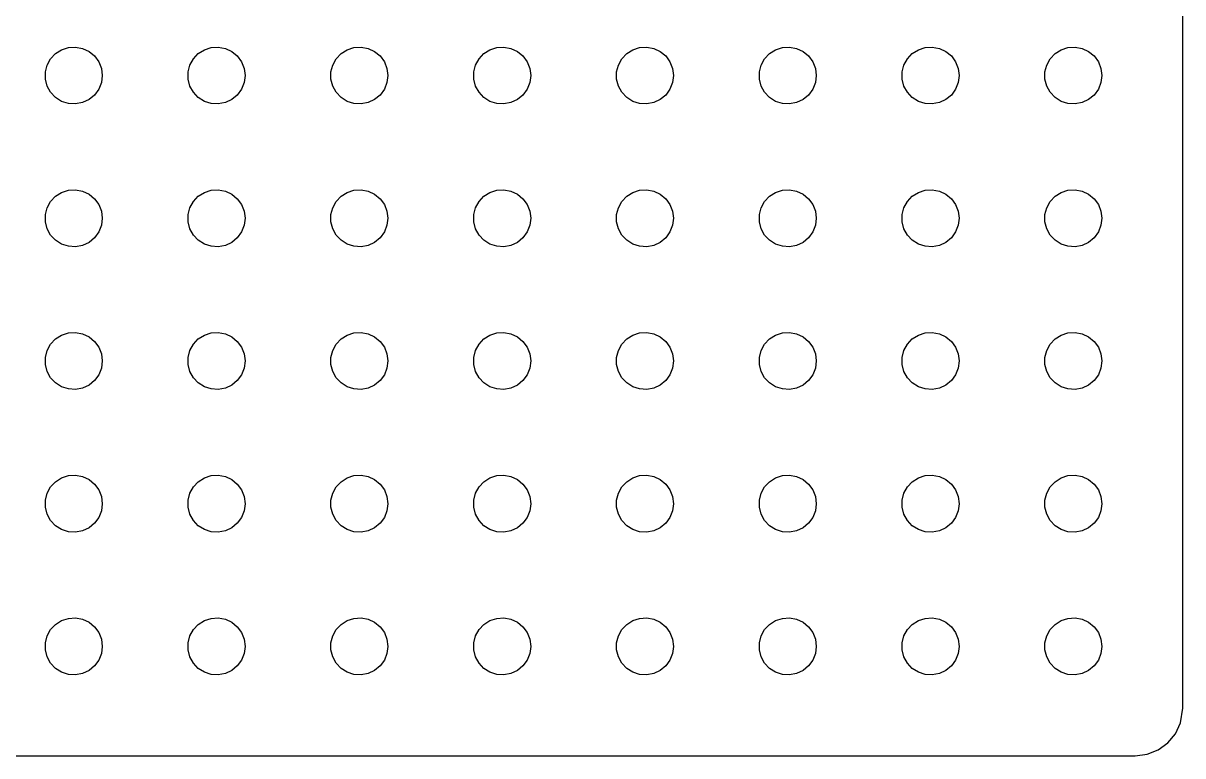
# Model space of a CAD drawing. Header units: metres. Extents: x -21 to 951, y -154 to 154.
# Drawn here: x 394.7 to 516.5, y -154 to -77 of the extents above; entities that cross this region are included whole.
import ezdxf

# ---------------------------------------------------------------- set-up
doc = ezdxf.new("R2010")
doc.units = ezdxf.units.M

msp = doc.modelspace()

# ---------------------------------------------------------------- linework, layer by layer
for p, q in [((516.5, -149), (516.5, 149)), ((397.573, -80.7366), (398.088, -80.1885)), ((398.088, -80.1885), (398.723, -79.7855)), ((398.723, -79.7855), (399.438, -79.5531)), ((399.438, -79.5531), (400.188, -79.5059)), ((400.188, -79.5059), (400.927, -79.6468)), ((400.927, -79.6468), (401.607, -79.967)), ((401.607, -79.967), (402.187, -80.4464)), ((412.573, -80.7366), (413.088, -80.1885)), ((413.088, -80.1885), (413.723, -79.7855)), ((413.723, -79.7855), (414.438, -79.5531)), ((414.438, -79.5531), (415.188, -79.5059)), ((415.188, -79.5059), (415.927, -79.6468)), ((415.927, -79.6468), (416.607, -79.967)), ((416.607, -79.967), (417.187, -80.4464)), ((427.573, -80.7366), (428.088, -80.1885)), ((428.088, -80.1885), (428.723, -79.7855)), ((428.723, -79.7855), (429.438, -79.5531)), ((429.438, -79.5531), (430.188, -79.5059)), ((430.188, -79.5059), (430.927, -79.6468)), ((430.927, -79.6468), (431.607, -79.967)), ((431.607, -79.967), (432.187, -80.4464)), ((442.573, -80.7366), (443.088, -80.1885)), ((443.088, -80.1885), (443.723, -79.7855)), ((443.723, -79.7855), (444.438, -79.5531)), ((444.438, -79.5531), (445.188, -79.5059)), ((445.188, -79.5059), (445.927, -79.6468)), ((445.927, -79.6468), (446.607, -79.967)), ((446.607, -79.967), (447.187, -80.4464)), ((457.573, -80.7366), (458.088, -80.1885)), ((458.088, -80.1885), (458.723, -79.7855)), ((458.723, -79.7855), (459.438, -79.5531)), ((459.438, -79.5531), (460.188, -79.5059)), ((460.188, -79.5059), (460.927, -79.6468)), ((460.927, -79.6468), (461.607, -79.967)), ((461.607, -79.967), (462.187, -80.4464)), ((472.573, -80.7366), (473.088, -80.1885)), ((473.088, -80.1885), (473.723, -79.7855)), ((473.723, -79.7855), (474.438, -79.5531)), ((474.438, -79.5531), (475.188, -79.5059)), ((475.188, -79.5059), (475.927, -79.6468)), ((475.927, -79.6468), (476.607, -79.967)), ((476.607, -79.967), (477.187, -80.4464)), ((487.573, -80.7366), (488.088, -80.1885)), ((488.088, -80.1885), (488.723, -79.7855)), ((488.723, -79.7855), (489.438, -79.5531)), ((489.438, -79.5531), (490.188, -79.5059)), ((490.188, -79.5059), (490.927, -79.6468)), ((490.927, -79.6468), (491.607, -79.967)), ((491.607, -79.967), (492.187, -80.4464)), ((502.573, -80.7366), (503.088, -80.1885)), ((503.088, -80.1885), (503.723, -79.7855)), ((503.723, -79.7855), (504.438, -79.5531)), ((504.438, -79.5531), (505.188, -79.5059)), ((505.188, -79.5059), (505.927, -79.6468)), ((505.927, -79.6468), (506.607, -79.967)), ((506.607, -79.967), (507.187, -80.4464)), ((397.024, -82.124), (397.211, -81.3956)), ((397.211, -81.3956), (397.573, -80.7366)), ((402.187, -80.4464), (402.629, -81.0547)), ((402.629, -81.0547), (402.906, -81.7539)), ((412.024, -82.124), (412.211, -81.3956)), ((412.211, -81.3956), (412.573, -80.7366)), ((417.187, -80.4464), (417.629, -81.0547)), ((417.629, -81.0547), (417.906, -81.7539)), ((427.024, -82.124), (427.211, -81.3956)), ((427.211, -81.3956), (427.573, -80.7366)), ((432.187, -80.4464), (432.629, -81.0547)), ((432.629, -81.0547), (432.906, -81.7539)), ((442.024, -82.124), (442.211, -81.3956)), ((442.211, -81.3956), (442.573, -80.7366)), ((447.187, -80.4464), (447.629, -81.0547)), ((447.629, -81.0547), (447.906, -81.7539)), ((457.024, -82.124), (457.211, -81.3956)), ((457.211, -81.3956), (457.573, -80.7366)), ((462.187, -80.4464), (462.629, -81.0547)), ((462.629, -81.0547), (462.906, -81.7539)), ((472.024, -82.124), (472.211, -81.3956)), ((472.211, -81.3956), (472.573, -80.7366)), ((477.187, -80.4464), (477.629, -81.0547)), ((477.629, -81.0547), (477.906, -81.7539)), ((487.024, -82.124), (487.211, -81.3956)), ((487.211, -81.3956), (487.573, -80.7366)), ((492.187, -80.4464), (492.629, -81.0547)), ((492.629, -81.0547), (492.906, -81.7539)), ((502.024, -82.124), (502.211, -81.3956)), ((502.211, -81.3956), (502.573, -80.7366)), ((507.187, -80.4464), (507.629, -81.0547)), ((507.629, -81.0547), (507.906, -81.7539)), ((397.024, -82.876), (397.024, -82.124)), ((402.906, -81.7539), (403, -82.5)), ((403, -82.5), (402.906, -83.2461)), ((412.024, -82.876), (412.024, -82.124)), ((417.906, -81.7539), (418, -82.5)), ((418, -82.5), (417.906, -83.2461)), ((427.024, -82.876), (427.024, -82.124)), ((432.906, -81.7539), (433, -82.5)), ((433, -82.5), (432.906, -83.2461)), ((442.024, -82.876), (442.024, -82.124)), ((447.906, -81.7539), (448, -82.5)), ((448, -82.5), (447.906, -83.2461)), ((457.024, -82.876), (457.024, -82.124)), ((462.906, -81.7539), (463, -82.5)), ((463, -82.5), (462.906, -83.2461)), ((472.024, -82.876), (472.024, -82.124)), ((477.906, -81.7539), (478, -82.5)), ((478, -82.5), (477.906, -83.2461)), ((487.024, -82.876), (487.024, -82.124)), ((492.906, -81.7539), (493, -82.5)), ((493, -82.5), (492.906, -83.2461)), ((502.024, -82.876), (502.024, -82.124)), ((507.906, -81.7539), (508, -82.5)), ((508, -82.5), (507.906, -83.2461)), ((397.211, -83.6044), (397.024, -82.876)), ((397.573, -84.2634), (397.211, -83.6044)), ((402.629, -83.9453), (402.187, -84.5536)), ((402.906, -83.2461), (402.629, -83.9453)), ((412.211, -83.6044), (412.024, -82.876)), ((412.573, -84.2634), (412.211, -83.6044)), ((417.629, -83.9453), (417.187, -84.5536)), ((417.906, -83.2461), (417.629, -83.9453)), ((427.211, -83.6044), (427.024, -82.876)), ((427.573, -84.2634), (427.211, -83.6044)), ((432.629, -83.9453), (432.187, -84.5536)), ((432.906, -83.2461), (432.629, -83.9453)), ((442.211, -83.6044), (442.024, -82.876)), ((442.573, -84.2634), (442.211, -83.6044)), ((447.629, -83.9453), (447.187, -84.5536)), ((447.906, -83.2461), (447.629, -83.9453)), ((457.211, -83.6044), (457.024, -82.876)), ((457.573, -84.2634), (457.211, -83.6044)), ((462.629, -83.9453), (462.187, -84.5536)), ((462.906, -83.2461), (462.629, -83.9453)), ((472.211, -83.6044), (472.024, -82.876)), ((472.573, -84.2634), (472.211, -83.6044)), ((477.629, -83.9453), (477.187, -84.5536)), ((477.906, -83.2461), (477.629, -83.9453)), ((487.211, -83.6044), (487.024, -82.876)), ((487.573, -84.2634), (487.211, -83.6044)), ((492.629, -83.9453), (492.187, -84.5536)), ((492.906, -83.2461), (492.629, -83.9453)), ((502.211, -83.6044), (502.024, -82.876)), ((502.573, -84.2634), (502.211, -83.6044)), ((507.629, -83.9453), (507.187, -84.5536)), ((507.906, -83.2461), (507.629, -83.9453)), ((398.088, -84.8115), (397.573, -84.2634)), ((398.723, -85.2145), (398.088, -84.8115)), ((399.438, -85.4469), (398.723, -85.2145)), ((401.607, -85.033), (400.927, -85.3532)), ((402.187, -84.5536), (401.607, -85.033)), ((413.088, -84.8115), (412.573, -84.2634)), ((413.723, -85.2145), (413.088, -84.8115)), ((414.438, -85.4469), (413.723, -85.2145)), ((416.607, -85.033), (415.927, -85.3532)), ((417.187, -84.5536), (416.607, -85.033)), ((428.088, -84.8115), (427.573, -84.2634)), ((428.723, -85.2145), (428.088, -84.8115)), ((429.438, -85.4469), (428.723, -85.2145)), ((431.607, -85.033), (430.927, -85.3532)), ((432.187, -84.5536), (431.607, -85.033)), ((443.088, -84.8115), (442.573, -84.2634)), ((443.723, -85.2145), (443.088, -84.8115)), ((444.438, -85.4469), (443.723, -85.2145)), ((446.607, -85.033), (445.927, -85.3532)), ((447.187, -84.5536), (446.607, -85.033)), ((458.088, -84.8115), (457.573, -84.2634)), ((458.723, -85.2145), (458.088, -84.8115)), ((459.438, -85.4469), (458.723, -85.2145)), ((461.607, -85.033), (460.927, -85.3532)), ((462.187, -84.5536), (461.607, -85.033)), ((473.088, -84.8115), (472.573, -84.2634)), ((473.723, -85.2145), (473.088, -84.8115)), ((474.438, -85.4469), (473.723, -85.2145)), ((476.607, -85.033), (475.927, -85.3532)), ((477.187, -84.5536), (476.607, -85.033)), ((488.088, -84.8115), (487.573, -84.2634)), ((488.723, -85.2145), (488.088, -84.8115)), ((489.438, -85.4469), (488.723, -85.2145)), ((491.607, -85.033), (490.927, -85.3532)), ((492.187, -84.5536), (491.607, -85.033)), ((503.088, -84.8115), (502.573, -84.2634)), ((503.723, -85.2145), (503.088, -84.8115)), ((504.438, -85.4469), (503.723, -85.2145)), ((506.607, -85.033), (505.927, -85.3532)), ((507.187, -84.5536), (506.607, -85.033)), ((400.188, -85.4941), (399.438, -85.4469)), ((400.927, -85.3532), (400.188, -85.4941)), ((415.188, -85.4941), (414.438, -85.4469)), ((415.927, -85.3532), (415.188, -85.4941)), ((430.188, -85.4941), (429.438, -85.4469)), ((430.927, -85.3532), (430.188, -85.4941)), ((445.188, -85.4941), (444.438, -85.4469)), ((445.927, -85.3532), (445.188, -85.4941)), ((460.188, -85.4941), (459.438, -85.4469)), ((460.927, -85.3532), (460.188, -85.4941)), ((475.188, -85.4941), (474.438, -85.4469)), ((475.927, -85.3532), (475.188, -85.4941)), ((490.188, -85.4941), (489.438, -85.4469)), ((490.927, -85.3532), (490.188, -85.4941)), ((505.188, -85.4941), (504.438, -85.4469)), ((505.927, -85.3532), (505.188, -85.4941)), ((398.088, -95.1885), (398.723, -94.7855)), ((398.723, -94.7855), (399.438, -94.5531)), ((399.438, -94.5531), (400.188, -94.5059)), ((400.188, -94.5059), (400.927, -94.6468)), ((400.927, -94.6468), (401.607, -94.967)), ((401.607, -94.967), (402.187, -95.4464)), ((413.088, -95.1885), (413.723, -94.7855)), ((413.723, -94.7855), (414.438, -94.5531)), ((414.438, -94.5531), (415.188, -94.5059)), ((415.188, -94.5059), (415.927, -94.6468)), ((415.927, -94.6468), (416.607, -94.967)), ((416.607, -94.967), (417.187, -95.4464)), ((428.088, -95.1885), (428.723, -94.7855)), ((428.723, -94.7855), (429.438, -94.5531)), ((429.438, -94.5531), (430.188, -94.5059)), ((430.188, -94.5059), (430.927, -94.6468)), ((430.927, -94.6468), (431.607, -94.967)), ((431.607, -94.967), (432.187, -95.4464)), ((443.088, -95.1885), (443.723, -94.7855)), ((443.723, -94.7855), (444.438, -94.5531)), ((444.438, -94.5531), (445.188, -94.5059)), ((445.188, -94.5059), (445.927, -94.6468)), ((445.927, -94.6468), (446.607, -94.967)), ((446.607, -94.967), (447.187, -95.4464)), ((458.088, -95.1885), (458.723, -94.7855)), ((458.723, -94.7855), (459.438, -94.5531)), ((459.438, -94.5531), (460.188, -94.5059)), ((460.188, -94.5059), (460.927, -94.6468)), ((460.927, -94.6468), (461.607, -94.967)), ((461.607, -94.967), (462.187, -95.4464)), ((473.088, -95.1885), (473.723, -94.7855)), ((473.723, -94.7855), (474.438, -94.5531)), ((474.438, -94.5531), (475.188, -94.5059)), ((475.188, -94.5059), (475.927, -94.6468)), ((475.927, -94.6468), (476.607, -94.967)), ((476.607, -94.967), (477.187, -95.4464)), ((488.088, -95.1885), (488.723, -94.7855)), ((488.723, -94.7855), (489.438, -94.5531)), ((489.438, -94.5531), (490.188, -94.5059)), ((490.188, -94.5059), (490.927, -94.6468)), ((490.927, -94.6468), (491.607, -94.967)), ((491.607, -94.967), (492.187, -95.4464)), ((503.088, -95.1885), (503.723, -94.7855)), ((503.723, -94.7855), (504.438, -94.5531)), ((504.438, -94.5531), (505.188, -94.5059)), ((505.188, -94.5059), (505.927, -94.6468)), ((505.927, -94.6468), (506.607, -94.967)), ((506.607, -94.967), (507.187, -95.4464)), ((397.211, -96.3956), (397.573, -95.7366)), ((397.573, -95.7366), (398.088, -95.1885)), ((402.187, -95.4464), (402.629, -96.0547)), ((402.629, -96.0547), (402.906, -96.7539)), ((412.211, -96.3956), (412.573, -95.7366)), ((412.573, -95.7366), (413.088, -95.1885)), ((417.187, -95.4464), (417.629, -96.0547)), ((417.629, -96.0547), (417.906, -96.7539)), ((427.211, -96.3956), (427.573, -95.7366)), ((427.573, -95.7366), (428.088, -95.1885)), ((432.187, -95.4464), (432.629, -96.0547)), ((432.629, -96.0547), (432.906, -96.7539)), ((442.211, -96.3956), (442.573, -95.7366)), ((442.573, -95.7366), (443.088, -95.1885)), ((447.187, -95.4464), (447.629, -96.0547)), ((447.629, -96.0547), (447.906, -96.7539)), ((457.211, -96.3956), (457.573, -95.7366)), ((457.573, -95.7366), (458.088, -95.1885)), ((462.187, -95.4464), (462.629, -96.0547)), ((462.629, -96.0547), (462.906, -96.7539)), ((472.211, -96.3956), (472.573, -95.7366)), ((472.573, -95.7366), (473.088, -95.1885)), ((477.187, -95.4464), (477.629, -96.0547)), ((477.629, -96.0547), (477.906, -96.7539)), ((487.211, -96.3956), (487.573, -95.7366)), ((487.573, -95.7366), (488.088, -95.1885)), ((492.187, -95.4464), (492.629, -96.0547)), ((492.629, -96.0547), (492.906, -96.7539)), ((502.211, -96.3956), (502.573, -95.7366)), ((502.573, -95.7366), (503.088, -95.1885)), ((507.187, -95.4464), (507.629, -96.0547)), ((507.629, -96.0547), (507.906, -96.7539)), ((397.024, -97.124), (397.211, -96.3956)), ((397.024, -97.876), (397.024, -97.124)), ((402.906, -96.7539), (403, -97.5)), ((412.024, -97.124), (412.211, -96.3956)), ((412.024, -97.876), (412.024, -97.124)), ((417.906, -96.7539), (418, -97.5)), ((427.024, -97.124), (427.211, -96.3956)), ((427.024, -97.876), (427.024, -97.124)), ((432.906, -96.7539), (433, -97.5)), ((442.024, -97.124), (442.211, -96.3956)), ((442.024, -97.876), (442.024, -97.124)), ((447.906, -96.7539), (448, -97.5)), ((457.024, -97.124), (457.211, -96.3956)), ((457.024, -97.876), (457.024, -97.124)), ((462.906, -96.7539), (463, -97.5)), ((472.024, -97.124), (472.211, -96.3956)), ((472.024, -97.876), (472.024, -97.124)), ((477.906, -96.7539), (478, -97.5)), ((487.024, -97.124), (487.211, -96.3956)), ((487.024, -97.876), (487.024, -97.124)), ((492.906, -96.7539), (493, -97.5)), ((502.024, -97.124), (502.211, -96.3956)), ((502.024, -97.876), (502.024, -97.124)), ((507.906, -96.7539), (508, -97.5)), ((397.211, -98.6044), (397.024, -97.876)), ((397.573, -99.2634), (397.211, -98.6044)), ((402.906, -98.2461), (402.629, -98.9453)), ((403, -97.5), (402.906, -98.2461)), ((412.211, -98.6044), (412.024, -97.876)), ((412.573, -99.2634), (412.211, -98.6044)), ((417.906, -98.2461), (417.629, -98.9453)), ((418, -97.5), (417.906, -98.2461)), ((427.211, -98.6044), (427.024, -97.876)), ((427.573, -99.2634), (427.211, -98.6044)), ((432.906, -98.2461), (432.629, -98.9453)), ((433, -97.5), (432.906, -98.2461)), ((442.211, -98.6044), (442.024, -97.876)), ((442.573, -99.2634), (442.211, -98.6044)), ((447.906, -98.2461), (447.629, -98.9453)), ((448, -97.5), (447.906, -98.2461)), ((457.211, -98.6044), (457.024, -97.876)), ((457.573, -99.2634), (457.211, -98.6044)), ((462.906, -98.2461), (462.629, -98.9453)), ((463, -97.5), (462.906, -98.2461)), ((472.211, -98.6044), (472.024, -97.876)), ((472.573, -99.2634), (472.211, -98.6044)), ((477.906, -98.2461), (477.629, -98.9453)), ((478, -97.5), (477.906, -98.2461)), ((487.211, -98.6044), (487.024, -97.876)), ((487.573, -99.2634), (487.211, -98.6044)), ((492.906, -98.2461), (492.629, -98.9453)), ((493, -97.5), (492.906, -98.2461)), ((502.211, -98.6044), (502.024, -97.876)), ((502.573, -99.2634), (502.211, -98.6044)), ((507.906, -98.2461), (507.629, -98.9453)), ((508, -97.5), (507.906, -98.2461)), ((398.088, -99.8115), (397.573, -99.2634)), ((398.723, -100.214), (398.088, -99.8115)), ((402.187, -99.5536), (401.607, -100.033)), ((402.629, -98.9453), (402.187, -99.5536)), ((413.088, -99.8115), (412.573, -99.2634)), ((413.723, -100.214), (413.088, -99.8115)), ((417.187, -99.5536), (416.607, -100.033)), ((417.629, -98.9453), (417.187, -99.5536)), ((428.088, -99.8115), (427.573, -99.2634)), ((428.723, -100.214), (428.088, -99.8115)), ((432.187, -99.5536), (431.607, -100.033)), ((432.629, -98.9453), (432.187, -99.5536)), ((443.088, -99.8115), (442.573, -99.2634)), ((443.723, -100.214), (443.088, -99.8115)), ((447.187, -99.5536), (446.607, -100.033)), ((447.629, -98.9453), (447.187, -99.5536)), ((458.088, -99.8115), (457.573, -99.2634)), ((458.723, -100.214), (458.088, -99.8115)), ((462.187, -99.5536), (461.607, -100.033)), ((462.629, -98.9453), (462.187, -99.5536)), ((473.088, -99.8115), (472.573, -99.2634)), ((473.723, -100.214), (473.088, -99.8115)), ((477.187, -99.5536), (476.607, -100.033)), ((477.629, -98.9453), (477.187, -99.5536)), ((488.088, -99.8115), (487.573, -99.2634)), ((488.723, -100.214), (488.088, -99.8115)), ((492.187, -99.5536), (491.607, -100.033)), ((492.629, -98.9453), (492.187, -99.5536)), ((503.088, -99.8115), (502.573, -99.2634)), ((503.723, -100.214), (503.088, -99.8115)), ((507.187, -99.5536), (506.607, -100.033)), ((507.629, -98.9453), (507.187, -99.5536)), ((399.438, -100.447), (398.723, -100.214)), ((400.188, -100.494), (399.438, -100.447)), ((400.927, -100.353), (400.188, -100.494)), ((401.607, -100.033), (400.927, -100.353)), ((414.438, -100.447), (413.723, -100.214)), ((415.188, -100.494), (414.438, -100.447)), ((415.927, -100.353), (415.188, -100.494)), ((416.607, -100.033), (415.927, -100.353)), ((429.438, -100.447), (428.723, -100.214)), ((430.188, -100.494), (429.438, -100.447)), ((430.927, -100.353), (430.188, -100.494)), ((431.607, -100.033), (430.927, -100.353)), ((444.438, -100.447), (443.723, -100.214)), ((445.188, -100.494), (444.438, -100.447)), ((445.927, -100.353), (445.188, -100.494)), ((446.607, -100.033), (445.927, -100.353)), ((459.438, -100.447), (458.723, -100.214)), ((460.188, -100.494), (459.438, -100.447)), ((460.927, -100.353), (460.188, -100.494)), ((461.607, -100.033), (460.927, -100.353)), ((474.438, -100.447), (473.723, -100.214)), ((475.188, -100.494), (474.438, -100.447)), ((475.927, -100.353), (475.188, -100.494)), ((476.607, -100.033), (475.927, -100.353)), ((489.438, -100.447), (488.723, -100.214)), ((490.188, -100.494), (489.438, -100.447)), ((490.927, -100.353), (490.188, -100.494)), ((491.607, -100.033), (490.927, -100.353)), ((504.438, -100.447), (503.723, -100.214)), ((505.188, -100.494), (504.438, -100.447)), ((505.927, -100.353), (505.188, -100.494)), ((506.607, -100.033), (505.927, -100.353)), ((398.723, -109.786), (399.438, -109.553)), ((399.438, -109.553), (400.188, -109.506)), ((400.188, -109.506), (400.927, -109.647)), ((413.723, -109.786), (414.438, -109.553)), ((414.438, -109.553), (415.188, -109.506)), ((415.188, -109.506), (415.927, -109.647)), ((428.723, -109.786), (429.438, -109.553)), ((429.438, -109.553), (430.188, -109.506)), ((430.188, -109.506), (430.927, -109.647)), ((443.723, -109.786), (444.438, -109.553)), ((444.438, -109.553), (445.188, -109.506)), ((445.188, -109.506), (445.927, -109.647)), ((458.723, -109.786), (459.438, -109.553)), ((459.438, -109.553), (460.188, -109.506)), ((460.188, -109.506), (460.927, -109.647)), ((473.723, -109.786), (474.438, -109.553)), ((474.438, -109.553), (475.188, -109.506)), ((475.188, -109.506), (475.927, -109.647)), ((488.723, -109.786), (489.438, -109.553)), ((489.438, -109.553), (490.188, -109.506)), ((490.188, -109.506), (490.927, -109.647)), ((503.723, -109.786), (504.438, -109.553)), ((504.438, -109.553), (505.188, -109.506)), ((505.188, -109.506), (505.927, -109.647)), ((397.211, -111.396), (397.573, -110.737)), ((397.573, -110.737), (398.088, -110.188)), ((398.088, -110.188), (398.723, -109.786)), ((400.927, -109.647), (401.607, -109.967)), ((401.607, -109.967), (402.187, -110.446)), ((402.187, -110.446), (402.629, -111.055)), ((412.211, -111.396), (412.573, -110.737)), ((412.573, -110.737), (413.088, -110.188)), ((413.088, -110.188), (413.723, -109.786)), ((415.927, -109.647), (416.607, -109.967)), ((416.607, -109.967), (417.187, -110.446)), ((417.187, -110.446), (417.629, -111.055)), ((427.211, -111.396), (427.573, -110.737)), ((427.573, -110.737), (428.088, -110.188)), ((428.088, -110.188), (428.723, -109.786)), ((430.927, -109.647), (431.607, -109.967)), ((431.607, -109.967), (432.187, -110.446)), ((432.187, -110.446), (432.629, -111.055)), ((442.211, -111.396), (442.573, -110.737)), ((442.573, -110.737), (443.088, -110.188)), ((443.088, -110.188), (443.723, -109.786)), ((445.927, -109.647), (446.607, -109.967)), ((446.607, -109.967), (447.187, -110.446)), ((447.187, -110.446), (447.629, -111.055)), ((457.211, -111.396), (457.573, -110.737)), ((457.573, -110.737), (458.088, -110.188)), ((458.088, -110.188), (458.723, -109.786)), ((460.927, -109.647), (461.607, -109.967)), ((461.607, -109.967), (462.187, -110.446)), ((462.187, -110.446), (462.629, -111.055)), ((472.211, -111.396), (472.573, -110.737)), ((472.573, -110.737), (473.088, -110.188)), ((473.088, -110.188), (473.723, -109.786)), ((475.927, -109.647), (476.607, -109.967)), ((476.607, -109.967), (477.187, -110.446)), ((477.187, -110.446), (477.629, -111.055)), ((487.211, -111.396), (487.573, -110.737)), ((487.573, -110.737), (488.088, -110.188)), ((488.088, -110.188), (488.723, -109.786)), ((490.927, -109.647), (491.607, -109.967)), ((491.607, -109.967), (492.187, -110.446)), ((492.187, -110.446), (492.629, -111.055)), ((502.211, -111.396), (502.573, -110.737)), ((502.573, -110.737), (503.088, -110.188)), ((503.088, -110.188), (503.723, -109.786)), ((505.927, -109.647), (506.607, -109.967)), ((506.607, -109.967), (507.187, -110.446)), ((507.187, -110.446), (507.629, -111.055)), ((397.024, -112.124), (397.211, -111.396)), ((402.629, -111.055), (402.906, -111.754)), ((402.906, -111.754), (403, -112.5)), ((412.024, -112.124), (412.211, -111.396)), ((417.629, -111.055), (417.906, -111.754)), ((417.906, -111.754), (418, -112.5)), ((427.024, -112.124), (427.211, -111.396)), ((432.629, -111.055), (432.906, -111.754)), ((432.906, -111.754), (433, -112.5)), ((442.024, -112.124), (442.211, -111.396)), ((447.629, -111.055), (447.906, -111.754)), ((447.906, -111.754), (448, -112.5)), ((457.024, -112.124), (457.211, -111.396)), ((462.629, -111.055), (462.906, -111.754)), ((462.906, -111.754), (463, -112.5)), ((472.024, -112.124), (472.211, -111.396)), ((477.629, -111.055), (477.906, -111.754)), ((477.906, -111.754), (478, -112.5)), ((487.024, -112.124), (487.211, -111.396)), ((492.629, -111.055), (492.906, -111.754)), ((492.906, -111.754), (493, -112.5)), ((502.024, -112.124), (502.211, -111.396)), ((507.629, -111.055), (507.906, -111.754)), ((507.906, -111.754), (508, -112.5)), ((397.024, -112.876), (397.024, -112.124)), ((397.211, -113.604), (397.024, -112.876)), ((402.906, -113.246), (402.629, -113.945)), ((403, -112.5), (402.906, -113.246)), ((412.024, -112.876), (412.024, -112.124)), ((412.211, -113.604), (412.024, -112.876)), ((417.906, -113.246), (417.629, -113.945)), ((418, -112.5), (417.906, -113.246)), ((427.024, -112.876), (427.024, -112.124)), ((427.211, -113.604), (427.024, -112.876)), ((432.906, -113.246), (432.629, -113.945)), ((433, -112.5), (432.906, -113.246)), ((442.024, -112.876), (442.024, -112.124)), ((442.211, -113.604), (442.024, -112.876)), ((447.906, -113.246), (447.629, -113.945)), ((448, -112.5), (447.906, -113.246)), ((457.024, -112.876), (457.024, -112.124)), ((457.211, -113.604), (457.024, -112.876)), ((462.906, -113.246), (462.629, -113.945)), ((463, -112.5), (462.906, -113.246)), ((472.024, -112.876), (472.024, -112.124)), ((472.211, -113.604), (472.024, -112.876)), ((477.906, -113.246), (477.629, -113.945)), ((478, -112.5), (477.906, -113.246)), ((487.024, -112.876), (487.024, -112.124)), ((487.211, -113.604), (487.024, -112.876)), ((492.906, -113.246), (492.629, -113.945)), ((493, -112.5), (492.906, -113.246)), ((502.024, -112.876), (502.024, -112.124)), ((502.211, -113.604), (502.024, -112.876)), ((507.906, -113.246), (507.629, -113.945)), ((508, -112.5), (507.906, -113.246)), ((397.573, -114.263), (397.211, -113.604)), ((398.088, -114.812), (397.573, -114.263)), ((402.629, -113.945), (402.187, -114.554)), ((412.573, -114.263), (412.211, -113.604)), ((413.088, -114.812), (412.573, -114.263)), ((417.629, -113.945), (417.187, -114.554)), ((427.573, -114.263), (427.211, -113.604)), ((428.088, -114.812), (427.573, -114.263)), ((432.629, -113.945), (432.187, -114.554)), ((442.573, -114.263), (442.211, -113.604)), ((443.088, -114.812), (442.573, -114.263)), ((447.629, -113.945), (447.187, -114.554)), ((457.573, -114.263), (457.211, -113.604)), ((458.088, -114.812), (457.573, -114.263)), ((462.629, -113.945), (462.187, -114.554)), ((472.573, -114.263), (472.211, -113.604)), ((473.088, -114.812), (472.573, -114.263)), ((477.629, -113.945), (477.187, -114.554)), ((487.573, -114.263), (487.211, -113.604)), ((488.088, -114.812), (487.573, -114.263)), ((492.629, -113.945), (492.187, -114.554)), ((502.573, -114.263), (502.211, -113.604)), ((503.088, -114.812), (502.573, -114.263)), ((507.629, -113.945), (507.187, -114.554)), ((398.723, -115.214), (398.088, -114.812)), ((399.438, -115.447), (398.723, -115.214)), ((400.188, -115.494), (399.438, -115.447)), ((400.927, -115.353), (400.188, -115.494)), ((401.607, -115.033), (400.927, -115.353)), ((402.187, -114.554), (401.607, -115.033)), ((413.723, -115.214), (413.088, -114.812)), ((414.438, -115.447), (413.723, -115.214)), ((415.188, -115.494), (414.438, -115.447)), ((415.927, -115.353), (415.188, -115.494)), ((416.607, -115.033), (415.927, -115.353)), ((417.187, -114.554), (416.607, -115.033)), ((428.723, -115.214), (428.088, -114.812)), ((429.438, -115.447), (428.723, -115.214)), ((430.188, -115.494), (429.438, -115.447)), ((430.927, -115.353), (430.188, -115.494)), ((431.607, -115.033), (430.927, -115.353)), ((432.187, -114.554), (431.607, -115.033)), ((443.723, -115.214), (443.088, -114.812)), ((444.438, -115.447), (443.723, -115.214)), ((445.188, -115.494), (444.438, -115.447)), ((445.927, -115.353), (445.188, -115.494)), ((446.607, -115.033), (445.927, -115.353)), ((447.187, -114.554), (446.607, -115.033)), ((458.723, -115.214), (458.088, -114.812)), ((459.438, -115.447), (458.723, -115.214)), ((460.188, -115.494), (459.438, -115.447)), ((460.927, -115.353), (460.188, -115.494)), ((461.607, -115.033), (460.927, -115.353)), ((462.187, -114.554), (461.607, -115.033)), ((473.723, -115.214), (473.088, -114.812)), ((474.438, -115.447), (473.723, -115.214)), ((475.188, -115.494), (474.438, -115.447)), ((475.927, -115.353), (475.188, -115.494)), ((476.607, -115.033), (475.927, -115.353)), ((477.187, -114.554), (476.607, -115.033)), ((488.723, -115.214), (488.088, -114.812)), ((489.438, -115.447), (488.723, -115.214)), ((490.188, -115.494), (489.438, -115.447)), ((490.927, -115.353), (490.188, -115.494)), ((491.607, -115.033), (490.927, -115.353)), ((492.187, -114.554), (491.607, -115.033)), ((503.723, -115.214), (503.088, -114.812)), ((504.438, -115.447), (503.723, -115.214)), ((505.188, -115.494), (504.438, -115.447)), ((505.927, -115.353), (505.188, -115.494)), ((506.607, -115.033), (505.927, -115.353)), ((507.187, -114.554), (506.607, -115.033)), ((397.573, -125.737), (398.088, -125.188)), ((398.088, -125.188), (398.723, -124.786)), ((398.723, -124.786), (399.438, -124.553)), ((399.438, -124.553), (400.188, -124.506)), ((400.188, -124.506), (400.927, -124.647)), ((400.927, -124.647), (401.607, -124.967)), ((401.607, -124.967), (402.187, -125.446)), ((402.187, -125.446), (402.629, -126.055)), ((412.573, -125.737), (413.088, -125.188)), ((413.088, -125.188), (413.723, -124.786)), ((413.723, -124.786), (414.438, -124.553)), ((414.438, -124.553), (415.188, -124.506)), ((415.188, -124.506), (415.927, -124.647)), ((415.927, -124.647), (416.607, -124.967)), ((416.607, -124.967), (417.187, -125.446)), ((417.187, -125.446), (417.629, -126.055)), ((427.573, -125.737), (428.088, -125.188)), ((428.088, -125.188), (428.723, -124.786)), ((428.723, -124.786), (429.438, -124.553)), ((429.438, -124.553), (430.188, -124.506)), ((430.188, -124.506), (430.927, -124.647)), ((430.927, -124.647), (431.607, -124.967)), ((431.607, -124.967), (432.187, -125.446)), ((432.187, -125.446), (432.629, -126.055)), ((442.573, -125.737), (443.088, -125.188)), ((443.088, -125.188), (443.723, -124.786)), ((443.723, -124.786), (444.438, -124.553)), ((444.438, -124.553), (445.188, -124.506)), ((445.188, -124.506), (445.927, -124.647)), ((445.927, -124.647), (446.607, -124.967)), ((446.607, -124.967), (447.187, -125.446)), ((447.187, -125.446), (447.629, -126.055)), ((457.573, -125.737), (458.088, -125.188)), ((458.088, -125.188), (458.723, -124.786)), ((458.723, -124.786), (459.438, -124.553)), ((459.438, -124.553), (460.188, -124.506)), ((460.188, -124.506), (460.927, -124.647)), ((460.927, -124.647), (461.607, -124.967)), ((461.607, -124.967), (462.187, -125.446)), ((462.187, -125.446), (462.629, -126.055)), ((472.573, -125.737), (473.088, -125.188)), ((473.088, -125.188), (473.723, -124.786)), ((473.723, -124.786), (474.438, -124.553)), ((474.438, -124.553), (475.188, -124.506)), ((475.188, -124.506), (475.927, -124.647)), ((475.927, -124.647), (476.607, -124.967)), ((476.607, -124.967), (477.187, -125.446)), ((477.187, -125.446), (477.629, -126.055)), ((487.573, -125.737), (488.088, -125.188)), ((488.088, -125.188), (488.723, -124.786)), ((488.723, -124.786), (489.438, -124.553)), ((489.438, -124.553), (490.188, -124.506)), ((490.188, -124.506), (490.927, -124.647)), ((490.927, -124.647), (491.607, -124.967)), ((491.607, -124.967), (492.187, -125.446)), ((492.187, -125.446), (492.629, -126.055)), ((502.573, -125.737), (503.088, -125.188)), ((503.088, -125.188), (503.723, -124.786)), ((503.723, -124.786), (504.438, -124.553)), ((504.438, -124.553), (505.188, -124.506)), ((505.188, -124.506), (505.927, -124.647)), ((505.927, -124.647), (506.607, -124.967)), ((506.607, -124.967), (507.187, -125.446)), ((507.187, -125.446), (507.629, -126.055)), ((397.024, -127.124), (397.211, -126.396)), ((397.211, -126.396), (397.573, -125.737)), ((402.629, -126.055), (402.906, -126.754)), ((412.024, -127.124), (412.211, -126.396)), ((412.211, -126.396), (412.573, -125.737)), ((417.629, -126.055), (417.906, -126.754)), ((427.024, -127.124), (427.211, -126.396)), ((427.211, -126.396), (427.573, -125.737)), ((432.629, -126.055), (432.906, -126.754)), ((442.024, -127.124), (442.211, -126.396)), ((442.211, -126.396), (442.573, -125.737)), ((447.629, -126.055), (447.906, -126.754)), ((457.024, -127.124), (457.211, -126.396)), ((457.211, -126.396), (457.573, -125.737)), ((462.629, -126.055), (462.906, -126.754)), ((472.024, -127.124), (472.211, -126.396)), ((472.211, -126.396), (472.573, -125.737)), ((477.629, -126.055), (477.906, -126.754)), ((487.024, -127.124), (487.211, -126.396)), ((487.211, -126.396), (487.573, -125.737)), ((492.629, -126.055), (492.906, -126.754)), ((502.024, -127.124), (502.211, -126.396)), ((502.211, -126.396), (502.573, -125.737)), ((507.629, -126.055), (507.906, -126.754)), ((397.024, -127.876), (397.024, -127.124)), ((397.211, -128.604), (397.024, -127.876)), ((402.906, -126.754), (403, -127.5)), ((403, -127.5), (402.906, -128.246)), ((412.024, -127.876), (412.024, -127.124)), ((412.211, -128.604), (412.024, -127.876)), ((417.906, -126.754), (418, -127.5)), ((418, -127.5), (417.906, -128.246)), ((427.024, -127.876), (427.024, -127.124)), ((427.211, -128.604), (427.024, -127.876)), ((432.906, -126.754), (433, -127.5)), ((433, -127.5), (432.906, -128.246)), ((442.024, -127.876), (442.024, -127.124)), ((442.211, -128.604), (442.024, -127.876)), ((447.906, -126.754), (448, -127.5)), ((448, -127.5), (447.906, -128.246)), ((457.024, -127.876), (457.024, -127.124)), ((457.211, -128.604), (457.024, -127.876)), ((462.906, -126.754), (463, -127.5)), ((463, -127.5), (462.906, -128.246)), ((472.024, -127.876), (472.024, -127.124)), ((472.211, -128.604), (472.024, -127.876)), ((477.906, -126.754), (478, -127.5)), ((478, -127.5), (477.906, -128.246)), ((487.024, -127.876), (487.024, -127.124)), ((487.211, -128.604), (487.024, -127.876)), ((492.906, -126.754), (493, -127.5)), ((493, -127.5), (492.906, -128.246)), ((502.024, -127.876), (502.024, -127.124)), ((502.211, -128.604), (502.024, -127.876)), ((507.906, -126.754), (508, -127.5)), ((508, -127.5), (507.906, -128.246)), ((397.573, -129.263), (397.211, -128.604)), ((402.629, -128.945), (402.187, -129.554)), ((402.906, -128.246), (402.629, -128.945)), ((412.573, -129.263), (412.211, -128.604)), ((417.629, -128.945), (417.187, -129.554)), ((417.906, -128.246), (417.629, -128.945)), ((427.573, -129.263), (427.211, -128.604)), ((432.629, -128.945), (432.187, -129.554)), ((432.906, -128.246), (432.629, -128.945)), ((442.573, -129.263), (442.211, -128.604)), ((447.629, -128.945), (447.187, -129.554)), ((447.906, -128.246), (447.629, -128.945)), ((457.573, -129.263), (457.211, -128.604)), ((462.629, -128.945), (462.187, -129.554)), ((462.906, -128.246), (462.629, -128.945)), ((472.573, -129.263), (472.211, -128.604)), ((477.629, -128.945), (477.187, -129.554)), ((477.906, -128.246), (477.629, -128.945)), ((487.573, -129.263), (487.211, -128.604)), ((492.629, -128.945), (492.187, -129.554)), ((492.906, -128.246), (492.629, -128.945)), ((502.573, -129.263), (502.211, -128.604)), ((507.629, -128.945), (507.187, -129.554)), ((507.906, -128.246), (507.629, -128.945)), ((398.088, -129.812), (397.573, -129.263)), ((398.723, -130.214), (398.088, -129.812)), ((399.438, -130.447), (398.723, -130.214)), ((401.607, -130.033), (400.927, -130.353)), ((402.187, -129.554), (401.607, -130.033)), ((413.088, -129.812), (412.573, -129.263)), ((413.723, -130.214), (413.088, -129.812)), ((414.438, -130.447), (413.723, -130.214)), ((416.607, -130.033), (415.927, -130.353)), ((417.187, -129.554), (416.607, -130.033)), ((428.088, -129.812), (427.573, -129.263)), ((428.723, -130.214), (428.088, -129.812)), ((429.438, -130.447), (428.723, -130.214)), ((431.607, -130.033), (430.927, -130.353)), ((432.187, -129.554), (431.607, -130.033)), ((443.088, -129.812), (442.573, -129.263)), ((443.723, -130.214), (443.088, -129.812)), ((444.438, -130.447), (443.723, -130.214)), ((446.607, -130.033), (445.927, -130.353)), ((447.187, -129.554), (446.607, -130.033)), ((458.088, -129.812), (457.573, -129.263)), ((458.723, -130.214), (458.088, -129.812)), ((459.438, -130.447), (458.723, -130.214)), ((461.607, -130.033), (460.927, -130.353)), ((462.187, -129.554), (461.607, -130.033)), ((473.088, -129.812), (472.573, -129.263)), ((473.723, -130.214), (473.088, -129.812)), ((474.438, -130.447), (473.723, -130.214)), ((476.607, -130.033), (475.927, -130.353)), ((477.187, -129.554), (476.607, -130.033)), ((488.088, -129.812), (487.573, -129.263)), ((488.723, -130.214), (488.088, -129.812)), ((489.438, -130.447), (488.723, -130.214)), ((491.607, -130.033), (490.927, -130.353)), ((492.187, -129.554), (491.607, -130.033)), ((503.088, -129.812), (502.573, -129.263)), ((503.723, -130.214), (503.088, -129.812)), ((504.438, -130.447), (503.723, -130.214)), ((506.607, -130.033), (505.927, -130.353)), ((507.187, -129.554), (506.607, -130.033)), ((400.188, -130.494), (399.438, -130.447)), ((400.927, -130.353), (400.188, -130.494)), ((415.188, -130.494), (414.438, -130.447)), ((415.927, -130.353), (415.188, -130.494)), ((430.188, -130.494), (429.438, -130.447)), ((430.927, -130.353), (430.188, -130.494)), ((445.188, -130.494), (444.438, -130.447)), ((445.927, -130.353), (445.188, -130.494)), ((460.188, -130.494), (459.438, -130.447)), ((460.927, -130.353), (460.188, -130.494)), ((475.188, -130.494), (474.438, -130.447)), ((475.927, -130.353), (475.188, -130.494)), ((490.188, -130.494), (489.438, -130.447)), ((490.927, -130.353), (490.188, -130.494)), ((505.188, -130.494), (504.438, -130.447)), ((505.927, -130.353), (505.188, -130.494)), ((398.088, -140.188), (398.723, -139.786)), ((398.723, -139.786), (399.438, -139.553)), ((399.438, -139.553), (400.188, -139.506)), ((400.188, -139.506), (400.927, -139.647)), ((400.927, -139.647), (401.607, -139.967)), ((401.607, -139.967), (402.187, -140.446)), ((413.088, -140.188), (413.723, -139.786)), ((413.723, -139.786), (414.438, -139.553)), ((414.438, -139.553), (415.188, -139.506)), ((415.188, -139.506), (415.927, -139.647)), ((415.927, -139.647), (416.607, -139.967)), ((416.607, -139.967), (417.187, -140.446)), ((428.088, -140.188), (428.723, -139.786)), ((428.723, -139.786), (429.438, -139.553)), ((429.438, -139.553), (430.188, -139.506)), ((430.188, -139.506), (430.927, -139.647)), ((430.927, -139.647), (431.607, -139.967)), ((431.607, -139.967), (432.187, -140.446)), ((443.088, -140.188), (443.723, -139.786)), ((443.723, -139.786), (444.438, -139.553)), ((444.438, -139.553), (445.188, -139.506)), ((445.188, -139.506), (445.927, -139.647)), ((445.927, -139.647), (446.607, -139.967)), ((446.607, -139.967), (447.187, -140.446)), ((458.088, -140.188), (458.723, -139.786)), ((458.723, -139.786), (459.438, -139.553)), ((459.438, -139.553), (460.188, -139.506)), ((460.188, -139.506), (460.927, -139.647)), ((460.927, -139.647), (461.607, -139.967)), ((461.607, -139.967), (462.187, -140.446)), ((473.088, -140.188), (473.723, -139.786)), ((473.723, -139.786), (474.438, -139.553)), ((474.438, -139.553), (475.188, -139.506)), ((475.188, -139.506), (475.927, -139.647)), ((475.927, -139.647), (476.607, -139.967)), ((476.607, -139.967), (477.187, -140.446)), ((488.088, -140.188), (488.723, -139.786)), ((488.723, -139.786), (489.438, -139.553)), ((489.438, -139.553), (490.188, -139.506)), ((490.188, -139.506), (490.927, -139.647)), ((490.927, -139.647), (491.607, -139.967)), ((491.607, -139.967), (492.187, -140.446)), ((503.088, -140.188), (503.723, -139.786)), ((503.723, -139.786), (504.438, -139.553)), ((504.438, -139.553), (505.188, -139.506)), ((505.188, -139.506), (505.927, -139.647)), ((505.927, -139.647), (506.607, -139.967)), ((506.607, -139.967), (507.187, -140.446)), ((397.211, -141.396), (397.573, -140.737)), ((397.573, -140.737), (398.088, -140.188)), ((402.187, -140.446), (402.629, -141.055)), ((402.629, -141.055), (402.906, -141.754)), ((412.211, -141.396), (412.573, -140.737)), ((412.573, -140.737), (413.088, -140.188)), ((417.187, -140.446), (417.629, -141.055)), ((417.629, -141.055), (417.906, -141.754)), ((427.211, -141.396), (427.573, -140.737)), ((427.573, -140.737), (428.088, -140.188)), ((432.187, -140.446), (432.629, -141.055)), ((432.629, -141.055), (432.906, -141.754)), ((442.211, -141.396), (442.573, -140.737)), ((442.573, -140.737), (443.088, -140.188)), ((447.187, -140.446), (447.629, -141.055)), ((447.629, -141.055), (447.906, -141.754)), ((457.211, -141.396), (457.573, -140.737)), ((457.573, -140.737), (458.088, -140.188)), ((462.187, -140.446), (462.629, -141.055)), ((462.629, -141.055), (462.906, -141.754)), ((472.211, -141.396), (472.573, -140.737)), ((472.573, -140.737), (473.088, -140.188)), ((477.187, -140.446), (477.629, -141.055)), ((477.629, -141.055), (477.906, -141.754)), ((487.211, -141.396), (487.573, -140.737)), ((487.573, -140.737), (488.088, -140.188)), ((492.187, -140.446), (492.629, -141.055)), ((492.629, -141.055), (492.906, -141.754)), ((502.211, -141.396), (502.573, -140.737)), ((502.573, -140.737), (503.088, -140.188)), ((507.187, -140.446), (507.629, -141.055)), ((507.629, -141.055), (507.906, -141.754)), ((397.024, -142.124), (397.211, -141.396)), ((397.024, -142.876), (397.024, -142.124)), ((402.906, -141.754), (403, -142.5)), ((403, -142.5), (402.906, -143.246)), ((412.024, -142.124), (412.211, -141.396)), ((412.024, -142.876), (412.024, -142.124)), ((417.906, -141.754), (418, -142.5)), ((418, -142.5), (417.906, -143.246)), ((427.024, -142.124), (427.211, -141.396)), ((427.024, -142.876), (427.024, -142.124)), ((432.906, -141.754), (433, -142.5)), ((433, -142.5), (432.906, -143.246)), ((442.024, -142.124), (442.211, -141.396)), ((442.024, -142.876), (442.024, -142.124)), ((447.906, -141.754), (448, -142.5)), ((448, -142.5), (447.906, -143.246)), ((457.024, -142.124), (457.211, -141.396)), ((457.024, -142.876), (457.024, -142.124)), ((462.906, -141.754), (463, -142.5)), ((463, -142.5), (462.906, -143.246)), ((472.024, -142.124), (472.211, -141.396)), ((472.024, -142.876), (472.024, -142.124)), ((477.906, -141.754), (478, -142.5)), ((478, -142.5), (477.906, -143.246)), ((487.024, -142.124), (487.211, -141.396)), ((487.024, -142.876), (487.024, -142.124)), ((492.906, -141.754), (493, -142.5)), ((493, -142.5), (492.906, -143.246)), ((502.024, -142.124), (502.211, -141.396)), ((502.024, -142.876), (502.024, -142.124)), ((507.906, -141.754), (508, -142.5)), ((508, -142.5), (507.906, -143.246)), ((397.211, -143.604), (397.024, -142.876)), ((397.573, -144.263), (397.211, -143.604)), ((402.906, -143.246), (402.629, -143.945)), ((412.211, -143.604), (412.024, -142.876)), ((412.573, -144.263), (412.211, -143.604)), ((417.906, -143.246), (417.629, -143.945)), ((427.211, -143.604), (427.024, -142.876)), ((427.573, -144.263), (427.211, -143.604)), ((432.906, -143.246), (432.629, -143.945)), ((442.211, -143.604), (442.024, -142.876)), ((442.573, -144.263), (442.211, -143.604)), ((447.906, -143.246), (447.629, -143.945)), ((457.211, -143.604), (457.024, -142.876)), ((457.573, -144.263), (457.211, -143.604)), ((462.906, -143.246), (462.629, -143.945)), ((472.211, -143.604), (472.024, -142.876)), ((472.573, -144.263), (472.211, -143.604)), ((477.906, -143.246), (477.629, -143.945)), ((487.211, -143.604), (487.024, -142.876)), ((487.573, -144.263), (487.211, -143.604)), ((492.906, -143.246), (492.629, -143.945)), ((502.211, -143.604), (502.024, -142.876)), ((502.573, -144.263), (502.211, -143.604)), ((507.906, -143.246), (507.629, -143.945)), ((398.088, -144.812), (397.573, -144.263)), ((398.723, -145.214), (398.088, -144.812)), ((402.187, -144.554), (401.607, -145.033)), ((402.629, -143.945), (402.187, -144.554)), ((413.088, -144.812), (412.573, -144.263)), ((413.723, -145.214), (413.088, -144.812)), ((417.187, -144.554), (416.607, -145.033)), ((417.629, -143.945), (417.187, -144.554)), ((428.088, -144.812), (427.573, -144.263)), ((428.723, -145.214), (428.088, -144.812)), ((432.187, -144.554), (431.607, -145.033)), ((432.629, -143.945), (432.187, -144.554)), ((443.088, -144.812), (442.573, -144.263)), ((443.723, -145.214), (443.088, -144.812)), ((447.187, -144.554), (446.607, -145.033)), ((447.629, -143.945), (447.187, -144.554)), ((458.088, -144.812), (457.573, -144.263)), ((458.723, -145.214), (458.088, -144.812)), ((462.187, -144.554), (461.607, -145.033)), ((462.629, -143.945), (462.187, -144.554)), ((473.088, -144.812), (472.573, -144.263)), ((473.723, -145.214), (473.088, -144.812)), ((477.187, -144.554), (476.607, -145.033)), ((477.629, -143.945), (477.187, -144.554)), ((488.088, -144.812), (487.573, -144.263)), ((488.723, -145.214), (488.088, -144.812)), ((492.187, -144.554), (491.607, -145.033)), ((492.629, -143.945), (492.187, -144.554)), ((503.088, -144.812), (502.573, -144.263)), ((503.723, -145.214), (503.088, -144.812)), ((507.187, -144.554), (506.607, -145.033)), ((507.629, -143.945), (507.187, -144.554)), ((399.438, -145.447), (398.723, -145.214)), ((400.188, -145.494), (399.438, -145.447)), ((400.927, -145.353), (400.188, -145.494)), ((401.607, -145.033), (400.927, -145.353)), ((414.438, -145.447), (413.723, -145.214)), ((415.188, -145.494), (414.438, -145.447)), ((415.927, -145.353), (415.188, -145.494)), ((416.607, -145.033), (415.927, -145.353)), ((429.438, -145.447), (428.723, -145.214)), ((430.188, -145.494), (429.438, -145.447)), ((430.927, -145.353), (430.188, -145.494)), ((431.607, -145.033), (430.927, -145.353)), ((444.438, -145.447), (443.723, -145.214)), ((445.188, -145.494), (444.438, -145.447)), ((445.927, -145.353), (445.188, -145.494)), ((446.607, -145.033), (445.927, -145.353)), ((459.438, -145.447), (458.723, -145.214)), ((460.188, -145.494), (459.438, -145.447)), ((460.927, -145.353), (460.188, -145.494)), ((461.607, -145.033), (460.927, -145.353)), ((474.438, -145.447), (473.723, -145.214)), ((475.188, -145.494), (474.438, -145.447)), ((475.927, -145.353), (475.188, -145.494)), ((476.607, -145.033), (475.927, -145.353)), ((489.438, -145.447), (488.723, -145.214)), ((490.188, -145.494), (489.438, -145.447)), ((490.927, -145.353), (490.188, -145.494)), ((491.607, -145.033), (490.927, -145.353)), ((504.438, -145.447), (503.723, -145.214)), ((505.188, -145.494), (504.438, -145.447)), ((505.927, -145.353), (505.188, -145.494)), ((506.607, -145.033), (505.927, -145.353)), ((516.255, -150.545), (516.5, -149)), ((515.722, -151.679), (516.255, -150.545)), ((514.923, -152.645), (515.722, -151.679)), ((512.743, -153.843), (513.909, -153.382)), ((513.909, -153.382), (514.923, -152.645)), ((288.5, -154), (511.5, -154)), ((511.5, -154), (512.743, -153.843))]:
    msp.add_line(p, q)

doc.saveas('drawing.dxf')
